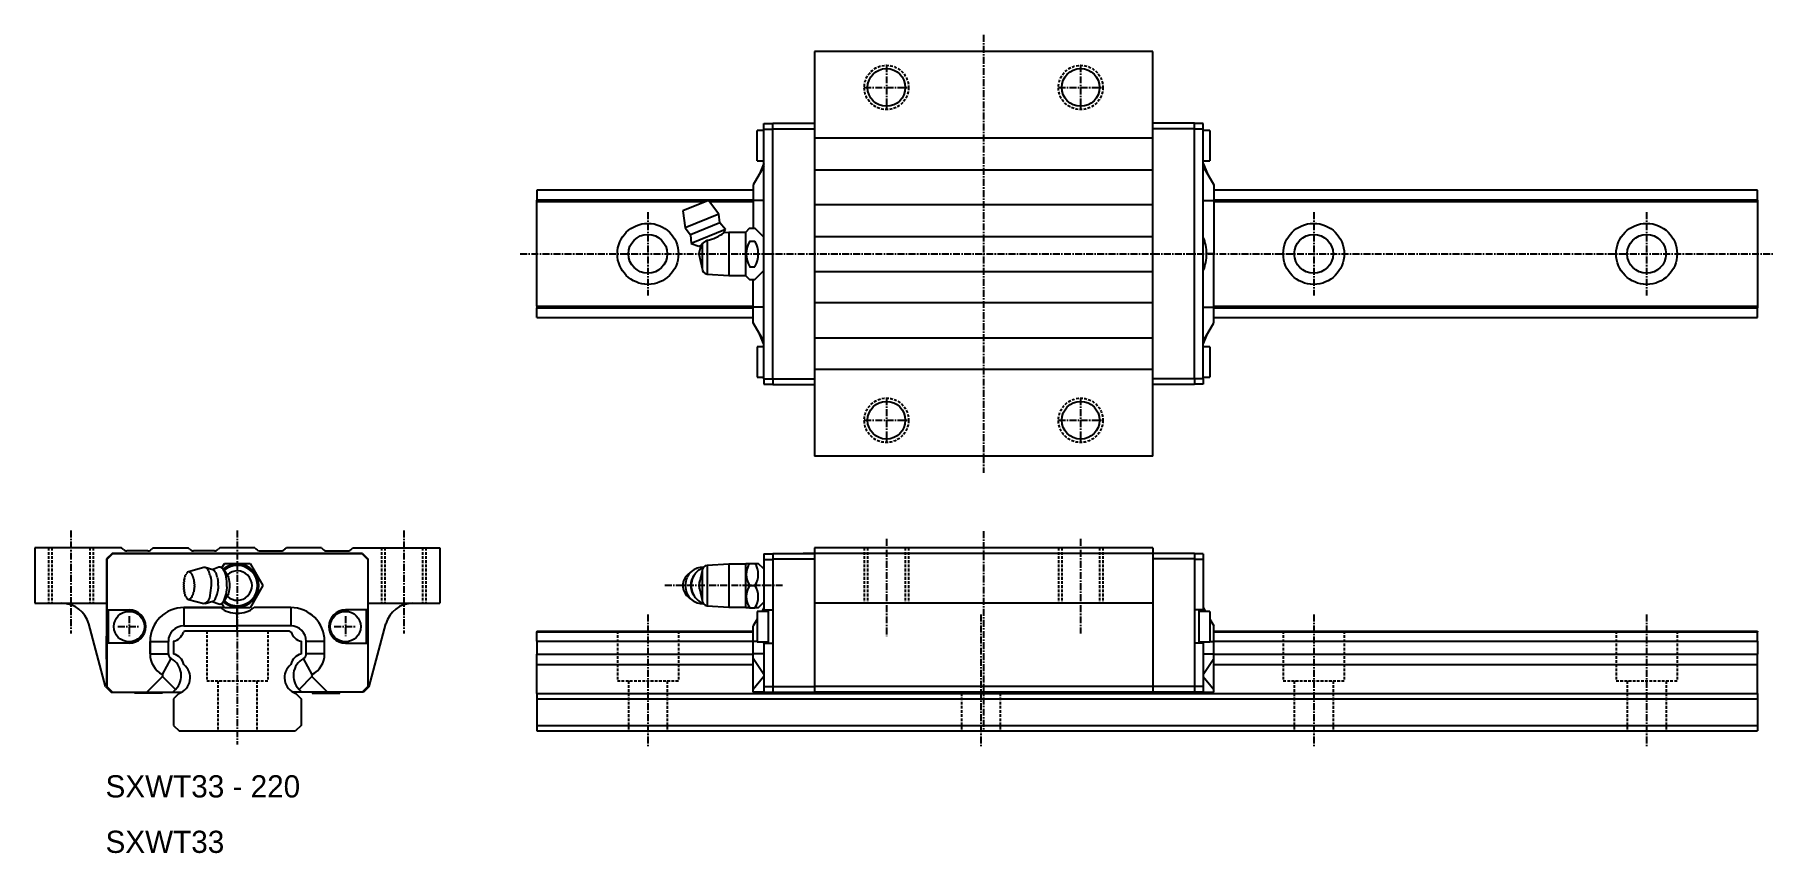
# Model space of a CAD drawing. Extents: x -3 to 311, y 10 to 158.
import ezdxf

# ---------------------------------------------------------------- set-up
doc = ezdxf.new("R2010")
doc.units = 0
doc.linetypes.add('CENTER', pattern=[2, 1.25, -0.25, 0.25, -0.25])
doc.linetypes.add('DASHED', pattern=[0.75, 0.5, -0.25])
doc.layers.get('0').update_dxf_attribs({"linetype": 'CONTINUOUS'})
doc.layers.add('CENTER', color=1, linetype='CENTER')

msp = doc.modelspace()

# ---------------------------------------------------------------- linework, layer by layer
at = {"color": 7, "linetype": 'CONTINUOUS'}
for p, q in [((198.75, 154.5), (137.75, 154.5)), ((137.75, 154.5), (137.75, 81.5)), ((198.75, 81.5), (198.75, 154.5)), ((128.65, 140.5), (128.65, 141.5)), ((128.65, 141.5), (130.25, 141.5)), ((130.25, 141.55), (137.75, 141.55)), ((130.25, 140.55), (130.25, 141.55)), ((206.25, 141.55), (198.75, 141.55)), ((206.25, 140.55), (206.25, 141.55)), ((207.85, 141.5), (206.25, 141.5)), ((207.85, 140.5), (207.85, 141.5)), ((127.45, 134.75), (127.45, 140.25)), ((127.45, 134.75), (127.45, 140.25)), ((128.65, 140.25), (127.45, 140.25)), ((128.65, 140.25), (127.45, 140.25)), ((128.65, 95.5), (128.65, 140.5)), ((128.65, 140.5), (130.25, 140.5)), ((130.25, 95.45), (130.25, 140.55)), ((130.25, 140.55), (137.75, 140.55)), ((198.75, 138.85), (137.75, 138.85)), ((206.25, 140.55), (198.75, 140.55)), ((206.25, 95.45), (206.25, 140.55)), ((207.85, 140.5), (206.25, 140.5)), ((207.85, 95.5), (207.85, 140.5)), ((209.05, 140.25), (207.85, 140.25)), ((209.05, 140.25), (209.05, 134.75)), ((128.65, 133.73), (126.75, 130.43)), ((128.65, 133.73), (126.75, 130.43)), ((127.45, 134.75), (128.65, 134.75)), ((127.45, 134.75), (128.65, 134.75)), ((128.65, 134.28), (127.88, 132.4)), ((128.65, 134.28), (127.88, 132.4)), ((137.75, 133.15), (198.75, 133.15)), ((207.85, 134.75), (209.05, 134.75)), ((207.85, 134.28), (208.62, 132.4)), ((207.85, 133.73), (209.75, 130.43)), ((126.75, 129.5), (87.75, 129.5)), ((87.75, 129.5), (87.75, 127.7)), ((126.75, 130.43), (126.75, 127.63)), ((126.75, 130.43), (126.75, 127.63)), ((209.75, 130.43), (209.75, 127.63)), ((307.75, 129.5), (209.75, 129.5)), ((307.75, 127.7), (307.75, 129.5)), ((126.75, 127.7), (87.75, 127.7)), ((87.75, 127.4), (87.75, 127.7)), ((87.75, 108.6), (87.75, 127.4)), ((118.08, 127.4), (87.75, 127.4)), ((118.66, 127.64), (114.04, 125.73)), ((114.04, 125.73), (114.49, 122.67)), ((120.51, 125.16), (118.66, 127.64)), ((126.75, 127.4), (118.84, 127.4)), ((126.75, 127.63), (126.75, 122.62)), ((126.75, 127.63), (126.75, 122.62)), ((128.65, 127.63), (126.75, 127.63)), ((128.65, 127.63), (126.75, 127.63)), ((198.75, 126.85), (137.75, 126.85)), ((207.85, 127.63), (209.75, 127.63)), ((307.75, 127.7), (209.75, 127.7)), ((209.75, 127.63), (209.75, 118)), ((307.75, 127.4), (209.75, 127.4)), ((307.75, 127.7), (307.75, 127.4)), ((307.75, 127.4), (307.75, 108.6)), ((120.51, 125.16), (114.49, 122.67)), ((114.49, 122.67), (115.46, 121.44)), ((120.69, 123.61), (115.46, 121.44)), ((121.73, 122.42), (115.56, 119.86)), ((120.69, 123.61), (120.51, 125.16)), ((121.73, 122.42), (120.69, 123.61)), ((121.46, 121.82), (121.73, 122.42)), ((126.09, 122.62), (125.35, 121.87)), ((126.09, 122.62), (127.03, 122.62)), ((128.65, 121), (127.03, 122.62)), ((115.46, 121.44), (115.56, 119.86)), ((115.56, 119.86), (116.95, 119.36)), ((116.95, 119.36), (117.43, 119.55)), ((117.29, 119.5), (116.95, 118)), ((117.43, 119.55), (117.55, 119.81)), ((117.55, 119.81), (118.43, 120.45)), ((117.55, 119.81), (117.55, 115.35)), ((118.43, 120.45), (118.43, 114.36)), ((122.35, 121.87), (121.46, 121.82)), ((121.46, 121.82), (121.46, 121.82)), ((121.46, 121.82), (121.46, 121.82)), ((125.35, 121.87), (122.35, 121.87)), ((122.35, 121.87), (122.35, 114.12)), ((125.35, 121.87), (125.35, 114.12)), ((126.09, 120.31), (127.03, 120.31)), ((137.75, 121.15), (198.75, 121.15)), ((116.95, 118), (117.55, 115.35)), ((209.75, 118), (208.44, 118)), ((209.75, 108.37), (209.75, 118)), ((118.43, 114.36), (122.35, 114.12)), ((122.35, 114.12), (125.35, 114.12)), ((125.35, 114.12), (126.09, 113.38)), ((126.09, 115.69), (127.03, 115.69)), ((126.09, 113.38), (127.03, 113.38)), ((126.75, 108.37), (126.75, 113.38)), ((127.03, 113.38), (128.65, 115)), ((137.75, 114.85), (198.75, 114.85)), ((87.75, 108.6), (126.75, 108.6)), ((87.75, 108.6), (87.75, 108.3)), ((87.75, 108.3), (126.75, 108.3)), ((87.75, 106.5), (87.75, 108.3)), ((128.65, 108.37), (126.75, 108.37)), ((126.75, 105.57), (126.75, 108.37)), ((198.75, 109.15), (137.75, 109.15)), ((207.85, 108.37), (209.75, 108.37)), ((209.75, 108.6), (307.75, 108.6)), ((209.75, 105.57), (209.75, 108.37)), ((209.75, 108.3), (307.75, 108.3)), ((307.75, 108.6), (307.75, 108.3)), ((307.75, 106.5), (307.75, 108.3)), ((87.75, 106.5), (126.75, 106.5)), ((128.65, 102.27), (126.75, 105.57)), ((128.65, 101.72), (127.88, 103.6)), ((207.85, 102.27), (209.75, 105.57)), ((207.85, 101.72), (208.62, 103.6)), ((209.75, 106.5), (307.75, 106.5)), ((127.45, 101.25), (127.45, 95.75)), ((128.65, 101.25), (127.45, 101.25)), ((137.75, 102.85), (198.75, 102.85)), ((209.05, 101.25), (207.85, 101.25)), ((209.05, 101.25), (209.05, 95.75)), ((127.45, 95.75), (128.65, 95.75)), ((128.65, 95.5), (128.65, 94.5)), ((128.65, 95.5), (130.25, 95.5)), ((128.65, 94.5), (130.25, 94.5)), ((130.25, 95.45), (137.75, 95.45)), ((130.25, 95.45), (130.25, 94.45)), ((130.25, 94.45), (137.75, 94.45)), ((198.75, 97.15), (137.75, 97.15)), ((206.25, 95.45), (198.75, 95.45)), ((206.25, 94.45), (198.75, 94.45)), ((207.85, 95.5), (206.25, 95.5)), ((206.25, 95.45), (206.25, 94.45)), ((207.85, 94.5), (206.25, 94.5)), ((207.85, 95.75), (209.05, 95.75)), ((207.85, 95.5), (207.85, 94.5)), ((198.75, 81.5), (137.75, 81.5)), ((12.9, 65), (-2.75, 65)), ((-2.75, 65), (-2.75, 55)), ((11.2, 64), (10.2, 63)), ((10.2, 63), (10.2, 49.05)), ((11.25, 63.9), (10.25, 62.9)), ((10.25, 62.9), (10.25, 53.8)), ((56.3, 64), (11.2, 64)), ((56.25, 63.9), (11.25, 63.9)), ((13.16, 64.74), (12.9, 65)), ((17.64, 64.45), (13.86, 64.45)), ((18.6, 65), (18.34, 64.74)), ((18.6, 65), (24.9, 65)), ((25.16, 64.74), (24.9, 65)), ((29.64, 64.45), (25.86, 64.45)), ((30.6, 65), (30.34, 64.74)), ((36.9, 65), (30.6, 65)), ((36.9, 65), (37.16, 64.74)), ((37.86, 64.45), (41.64, 64.45)), ((42.34, 64.74), (42.6, 65)), ((48.9, 65), (42.6, 65)), ((48.9, 65), (49.16, 64.74)), ((49.86, 64.45), (53.64, 64.45)), ((54.34, 64.74), (54.6, 65)), ((54.6, 65), (70.25, 65)), ((56.25, 63.9), (57.25, 62.9)), ((56.3, 64), (57.3, 63)), ((57.25, 62.9), (57.25, 53.8)), ((57.3, 63), (57.3, 40)), ((70.25, 65), (70.25, 55)), ((128.65, 63.9), (128.65, 62.9)), ((128.65, 63.9), (130.25, 63.9)), ((128.65, 62.9), (128.65, 53.8)), ((128.65, 62.9), (130.25, 62.9)), ((130.25, 64), (137.75, 64)), ((130.25, 64), (130.25, 63)), ((130.25, 63), (137.75, 63)), ((130.25, 63), (130.25, 40)), ((135.75, 64.05), (137.75, 64.05)), ((135.75, 64), (135.75, 64.05)), ((198.75, 65), (137.75, 65)), ((137.75, 65), (137.75, 64)), ((198.75, 64), (137.75, 64)), ((137.75, 64), (137.75, 57)), ((198.75, 65), (198.75, 64)), ((198.75, 64), (198.75, 57)), ((206.25, 64), (198.75, 64)), ((206.25, 63), (198.75, 63)), ((206.25, 64), (206.25, 63)), ((207.85, 63.9), (206.25, 63.9)), ((206.25, 63), (206.25, 40)), ((207.85, 62.9), (206.25, 62.9)), ((207.85, 63.9), (207.85, 62.9)), ((207.85, 62.9), (207.85, 53.8)), ((27.71, 61.44), (24.97, 60.69)), ((29.35, 61.02), (27.98, 61.44)), ((30.43, 61.51), (29.21, 61.06)), ((30.98, 61.4), (31.44, 62.2)), ((31.61, 60.62), (31.19, 61.18)), ((31.44, 62.2), (36.06, 62.2)), ((31.94, 60.13), (31.61, 60.62)), ((32.2, 59.63), (31.94, 60.13)), ((36.06, 62.2), (38.37, 58.2)), ((115.66, 60.78), (114.94, 60.18)), ((117.55, 60.85), (116.95, 58.2)), ((117.55, 60.85), (117.55, 55.55)), ((122.35, 62.07), (118.43, 61.84)), ((118.43, 61.84), (118.43, 54.56)), ((125.35, 62.07), (122.35, 62.07)), ((122.35, 62.07), (122.35, 54.32)), ((125.47, 62.2), (125.35, 62.07)), ((125.35, 62.07), (125.35, 54.32)), ((125.47, 62.2), (126.09, 62.2)), ((126.09, 62.2), (127.03, 62.2)), ((127.03, 62.2), (127.65, 62.2)), ((128.65, 61.2), (127.65, 62.2)), ((31.94, 56.27), (32.2, 56.77)), ((38.37, 58.2), (36.06, 54.2)), ((116.95, 58.2), (117.55, 55.55)), ((126.09, 58.2), (127.03, 58.2)), ((137.75, 57), (137.75, 40)), ((198.75, 57), (198.75, 40)), ((-2.75, 55), (10.2, 55)), ((10.25, 53.8), (14.25, 53.8)), ((10.5, 53.8), (10.5, 47.8)), ((30.71, 54.23), (24.12, 54.23)), ((24.12, 54.23), (30.71, 54.23)), ((24.12, 54.23), (24.12, 50.93)), ((24.12, 54.23), (24.12, 50.93)), ((24.97, 55.71), (27.71, 54.96)), ((27.98, 54.96), (29.35, 55.38)), ((29.21, 55.34), (30.43, 54.89)), ((31.42, 54.23), (30.71, 54.23)), ((31.44, 54.2), (30.98, 55)), ((31.19, 55.22), (31.61, 55.78)), ((36.06, 54.2), (31.44, 54.2)), ((31.61, 55.78), (31.94, 56.27)), ((33.75, 53.22), (33.75, 54.2)), ((43.38, 54.23), (36.79, 54.23)), ((43.38, 54.23), (43.38, 50.93)), ((57.25, 53.8), (53.25, 53.8)), ((57, 53.8), (57, 47.8)), ((57, 53.8), (57, 47.8)), ((57.3, 55), (70.25, 55)), ((118.43, 54.56), (122.35, 54.32)), ((122.35, 54.32), (125.35, 54.32)), ((125.35, 54.32), (125.47, 54.2)), ((126.09, 54.2), (125.47, 54.2)), ((126.09, 54.2), (127.03, 54.2)), ((127.65, 54.2), (127.03, 54.2)), ((127.45, 53.55), (127.45, 48.05)), ((129.45, 53.55), (127.45, 53.55)), ((127.65, 54.2), (128.65, 55.2)), ((128.65, 54.23), (128.26, 53.55)), ((128.65, 53.55), (128.65, 53.8)), ((128.65, 53.8), (130.25, 53.8)), ((129.45, 53.8), (129.45, 47.8)), ((129.45, 53.8), (129.45, 47.8)), ((198.75, 55), (137.75, 55)), ((207.85, 53.8), (206.25, 53.8)), ((207.05, 53.8), (207.05, 47.8)), ((209.05, 53.55), (207.05, 53.55)), ((207.85, 54.23), (208.24, 53.55)), ((207.85, 53.55), (207.85, 53.8)), ((209.05, 53.55), (209.05, 48.05)), ((10, 40), (6.97, 51.29)), ((24.12, 50.93), (33.75, 50.93)), ((24.12, 50.93), (33.75, 50.93)), ((33.75, 53.21), (33.75, 53.22)), ((33.75, 53.2), (33.75, 53.21)), ((33.75, 50.93), (33.75, 53.2)), ((33.75, 50.93), (33.75, 53.2)), ((43.38, 50.93), (33.75, 50.93)), ((33.75, 50), (33.75, 50.93)), ((57.5, 40), (60.53, 51.29)), ((127.45, 52.15), (126.75, 50.93)), ((126.75, 48.13), (126.75, 50.93)), ((209.05, 52.15), (209.75, 50.93)), ((209.75, 48.13), (209.75, 50.93)), ((10.2, 49.05), (10.2, 44.95)), ((10.2, 44.95), (10.2, 49.05)), ((10.2, 49.05), (10.5, 49.05)), ((10.25, 47.8), (10.25, 40)), ((14.25, 47.8), (10.25, 47.8)), ((18.02, 48.13), (21.32, 48.13)), ((18.02, 48.13), (21.32, 48.13)), ((18.02, 48.13), (18.02, 45.9)), ((18.02, 45.9), (18.02, 48.13)), ((21.32, 45.9), (21.32, 48.13)), ((21.32, 45.9), (21.32, 48.13)), ((22.25, 48.15), (22.25, 45.85)), ((24.35, 50), (24.05, 49.83)), ((43.15, 50), (24.35, 50)), ((43.15, 50), (43.45, 49.83)), ((45.25, 48.15), (45.25, 45.85)), ((46.18, 45.9), (46.18, 48.13)), ((49.48, 48.13), (46.18, 48.13)), ((49.48, 45.9), (49.48, 48.13)), ((53.25, 47.8), (57.25, 47.8)), ((57.25, 47.8), (57.25, 40)), ((87.75, 50), (126.75, 50)), ((87.75, 50), (87.75, 49.83)), ((87.75, 49.83), (126.75, 49.83)), ((87.75, 48.15), (87.75, 49.83)), ((87.75, 48.15), (126.75, 48.15)), ((87.75, 48.15), (87.75, 45.85)), ((126.75, 45.9), (126.75, 48.13)), ((127.45, 48.13), (126.75, 48.13)), ((127.45, 48.05), (129.45, 48.05)), ((128.65, 47.8), (128.65, 48.05)), ((128.65, 47.8), (128.65, 40)), ((128.65, 47.8), (130.25, 47.8)), ((207.85, 47.8), (206.25, 47.8)), ((207.05, 48.05), (209.05, 48.05)), ((207.85, 47.8), (207.85, 48.05)), ((207.85, 47.8), (207.85, 40)), ((209.05, 48.13), (209.75, 48.13)), ((209.75, 50), (307.75, 50)), ((209.75, 49.83), (307.75, 49.83)), ((209.75, 48.15), (307.75, 48.15)), ((209.75, 45.9), (209.75, 48.13)), ((307.75, 50), (307.75, 49.83)), ((307.75, 48.15), (307.75, 49.83)), ((307.75, 48.15), (307.75, 45.85)), ((10.2, 44.95), (10.2, 40)), ((10.2, 44.95), (10.25, 44.95)), ((18.02, 45.9), (21.32, 45.9)), ((18.02, 45.9), (21.32, 45.9)), ((20.24, 42.14), (21.84, 45.03)), ((20.24, 42.14), (21.84, 45.03)), ((47.26, 42.14), (45.66, 45.03)), ((49.48, 45.9), (46.18, 45.9)), ((87.75, 45.85), (126.75, 45.85)), ((87.75, 43.96), (87.75, 45.85)), ((87.75, 38.76), (87.75, 43.96)), ((87.75, 43.96), (126.75, 43.96)), ((128.65, 45.9), (126.75, 45.9)), ((126.75, 45.03), (126.75, 45.9)), ((128.65, 42.14), (126.75, 45.03)), ((126.75, 39.49), (126.75, 45.03)), ((207.85, 45.9), (209.75, 45.9)), ((207.85, 42.14), (209.75, 45.03)), ((209.75, 45.03), (209.75, 45.9)), ((209.75, 45.85), (307.75, 45.85)), ((209.75, 39.49), (209.75, 45.03)), ((209.75, 43.96), (307.75, 43.96)), ((307.75, 43.96), (307.75, 45.85)), ((307.75, 38.76), (307.75, 43.96)), ((20.29, 41.82), (17.47, 39)), ((17.47, 39), (20.29, 41.82)), ((20.29, 41.82), (22.62, 39.49)), ((20.29, 41.82), (22.62, 39.49)), ((47.21, 41.82), (44.88, 39.49)), ((50.03, 39), (47.21, 41.82)), ((128.65, 41.82), (126.75, 39.49)), ((207.85, 41.82), (209.75, 39.49)), ((10, 40), (11, 39)), ((10.2, 40), (11.2, 39)), ((10.25, 40), (11.25, 39)), ((11, 39), (11.2, 39)), ((11.2, 39), (11.25, 39)), ((11.25, 39), (17.47, 39)), ((15.25, 38.96), (15.25, 38.8)), ((20.25, 38.8), (15.25, 38.8)), ((17.47, 39), (22.13, 39)), ((17.47, 39), (22.13, 39)), ((20.25, 38.8), (20.25, 39)), ((22.13, 39), (22.62, 39.49)), ((22.13, 39), (22.62, 39.49)), ((22.13, 39), (23.75, 39)), ((22.13, 39), (23.75, 39)), ((23.21, 38.76), (22.25, 37.8)), ((22.25, 37.8), (22.25, 33)), ((45.37, 39), (43.75, 39)), ((44.29, 38.76), (45.25, 37.8)), ((45.37, 39), (44.88, 39.49)), ((45.25, 37.8), (45.25, 33)), ((50.03, 39), (45.37, 39)), ((47.25, 39), (47.25, 38.8)), ((47.25, 38.8), (52.25, 38.8)), ((56.25, 39), (50.03, 39)), ((52.25, 38.8), (52.25, 39)), ((57.25, 40), (56.25, 39)), ((56.3, 39), (56.25, 39)), ((57.3, 40), (56.3, 39)), ((56.5, 39), (56.3, 39)), ((57.5, 40), (56.5, 39)), ((87.75, 38.76), (307.75, 38.76)), ((87.75, 38.76), (87.75, 37.8)), ((87.75, 37.8), (307.75, 37.8)), ((87.75, 37.8), (87.75, 33)), ((126.75, 39), (126.75, 39.49)), ((128.65, 39), (126.75, 39)), ((128.65, 40), (128.65, 39)), ((128.65, 40), (130.25, 40)), ((128.65, 39), (130.25, 39)), ((130.25, 40), (130.25, 39)), ((130.25, 40), (137.75, 40)), ((130.25, 39), (137.75, 39)), ((198.75, 40), (137.75, 40)), ((137.75, 40), (137.75, 39)), ((198.75, 39), (137.75, 39)), ((140.75, 39), (140.75, 38.8)), ((140.75, 38.8), (145.75, 38.8)), ((145.75, 38.8), (145.75, 39)), ((165.75, 39), (165.75, 38.8)), ((165.75, 38.8), (170.75, 38.8)), ((170.75, 38.8), (170.75, 39)), ((190.75, 39), (190.75, 38.8)), ((190.75, 38.8), (195.75, 38.8)), ((195.75, 38.8), (195.75, 39)), ((198.75, 40), (198.75, 39)), ((206.25, 40), (198.75, 40)), ((206.25, 39), (198.75, 39)), ((206.25, 40), (206.25, 39)), ((207.85, 40), (206.25, 40)), ((207.85, 39), (206.25, 39)), ((207.85, 40), (207.85, 39)), ((207.85, 39), (209.75, 39)), ((209.75, 39), (209.75, 39.49)), ((307.75, 38.76), (307.75, 37.8)), ((307.75, 37.8), (307.75, 33)), ((22.25, 33), (23.25, 32)), ((23.25, 32), (44.25, 32)), ((45.25, 33), (44.25, 32)), ((87.75, 33), (307.75, 33)), ((87.75, 33), (87.75, 32)), ((87.75, 32), (307.75, 32)), ((307.75, 33), (307.75, 32))]:
    msp.add_line(p, q, dxfattribs=at)
at = {"color": 3, "linetype": 'DASHED'}
for p, q in [((-0.25, 65), (-0.25, 55)), ((0.35, 65), (0.35, 55)), ((7.15, 65), (7.15, 55)), ((7.75, 65), (7.75, 55)), ((59.75, 65), (59.75, 55)), ((60.35, 65), (60.35, 55)), ((67.15, 65), (67.15, 55)), ((67.75, 65), (67.75, 55)), ((146.75, 65), (146.75, 55)), ((147.35, 65), (147.35, 55)), ((154.15, 65), (154.15, 55)), ((154.75, 65), (154.75, 55)), ((181.75, 65), (181.75, 55)), ((182.35, 65), (182.35, 55)), ((189.15, 65), (189.15, 55)), ((189.75, 65), (189.75, 55)), ((28.25, 50), (28.25, 41)), ((39.25, 50), (39.25, 41)), ((102.25, 50), (102.25, 41)), ((113.25, 50), (113.25, 41)), ((222.25, 50), (222.25, 41)), ((233.25, 50), (233.25, 41)), ((282.25, 50), (282.25, 41)), ((293.25, 50), (293.25, 41)), ((28.25, 41), (39.25, 41)), ((30.25, 41), (30.25, 32)), ((37.25, 41), (37.25, 32)), ((102.25, 41), (113.25, 41)), ((104.25, 41), (104.25, 32)), ((111.25, 41), (111.25, 32)), ((222.25, 41), (233.25, 41)), ((224.25, 41), (224.25, 32)), ((231.25, 41), (231.25, 32)), ((282.25, 41), (293.25, 41)), ((284.25, 41), (284.25, 32)), ((291.25, 41), (291.25, 32)), ((164.25, 38.76), (164.25, 32)), ((171.25, 38.76), (171.25, 32))]:
    msp.add_line(p, q, dxfattribs=at)
at = {"linetype": 'CONTINUOUS'}
for p, q in [((27.98, 61.44), (27.71, 61.44)), ((27.98, 54.96), (27.71, 54.96))]:
    msp.add_line(p, q, dxfattribs=at)
at = {"color": 3, "linetype": 'DASHED'}
for centre in [(150.75, 148), (185.75, 148), (150.75, 88), (185.75, 88)]:
    msp.add_circle(centre, 4, dxfattribs=at)
for centre in [(150.75, 148), (185.75, 148), (150.75, 88), (185.75, 88)]:
    msp.add_circle(centre, 3.4)
at = {"color": 7, "linetype": 'CONTINUOUS'}
for centre, radius in [((107.75, 118), 5.5), ((227.75, 118), 5.5), ((287.75, 118), 5.5), ((107.75, 118), 3.5), ((227.75, 118), 3.5), ((287.75, 118), 3.5), ((14.25, 50.8), 2.75), ((14.25, 50.8), 2.75), ((53.25, 50.8), 2.75)]:
    msp.add_circle(centre, radius, dxfattribs=at)
for centre, radius, start, end in [((117.03, 127.55), 7.24, 281.1312, 307.648), ((130.1, 118), 4.62, 150.0092, 209.9908), ((123.03, 118), 4.62, 330.0001, 29.9999), ((200.73, 118.07), 7.71, 359.4563, 22.6234), ((200.73, 117.93), 7.71, 337.3766, 0.5437), ((118.55, 115.35), 1, 180, 263.2229), ((13.86, 65.45), 1, 225, 270), ((17.64, 65.45), 1, 270, 315), ((25.86, 65.45), 1, 225, 270), ((29.64, 65.45), 1, 270, 315), ((37.86, 65.45), 1, 225, 270), ((41.64, 65.45), 1, 270, 315), ((49.86, 65.45), 1, 225, 270), ((53.64, 65.45), 1, 270, 315), ((18.69, 60.87), 5.71, 345.9229, 347.9835), ((25.76, 59.37), 1.51, 160.0922, 167.9835), ((2.49, 67.8), 23.24, 340.0922, 340.6158), ((25.52, 59.69), 1.18, 149.9462, 160.6158), ((26.59, 59.08), 2.41, 144.2871, 149.9462), ((25.03, 60.2), 0.49, 97.1639, 144.2871), ((24.92, 60.06), 0.628, 42.7713, 85.8209), ((24.09, 59.29), 1.76, 34.4113, 42.7713), ((24.41, 59.51), 1.37, 24.8028, 34.4113), ((20.09, 57.52), 6.13, 22.7591, 24.8028), ((24.05, 59.18), 1.84, 16.1339, 22.7591), ((-7.61, 50.02), 34.79, 15.7913, 16.1339), ((27.57, 60.44), 1.08, 21.0278, 67.2834), ((8.01, 52.92), 22.03, 18.6519, 21.0278), ((24.9, 58.62), 4.21, 354.2322, 18.6519), ((28.76, 59.75), 1.39, 55.0676, 65.0564), ((29.19, 60.36), 0.646, 25.4744, 55.0676), ((50.21, 70.38), 22.64, 205.4744, 206.7542), ((28.75, 59.56), 1.4, 7.3483, 26.7542), ((55.19, 62.97), 25.26, 187.3483, 189.748), ((30.61, 61.03), 0.511, 60.8171, 110.5992), ((30.38, 60.62), 0.984, 34.9878, 60.8171), ((28.54, 59.33), 3.23, 7.3525, 34.9878), ((33.75, 58.2), 3.88, 229.2393, 130.7607), ((33.75, 58.2), 3.64, 229.0058, 130.9942), ((9.7, 56.9), 22.23, 3.3561, 7.3525), ((33.75, 58.2), 2.65, 226.8285, 133.1715), ((27.09, 58.2), 5.31, 344.3386, 15.6614), ((116.5, 58.31), 2.43, 129.9202, 156.3696), ((117.94, 58.21), 3.45, 155.8923, 180.1998), ((117.79, 58.28), 3.29, 130.7852, 155.8923), ((118.59, 58.19), 3.14, 141.4466, 179.7942), ((117.51, 58.6), 2.86, 85.1547, 130.7852), ((119.16, 58.18), 3.61, 146.9357, 163.2854), ((118.75, 58.45), 3.11, 109.6894, 146.9357), ((118.55, 60.85), 1, 96.7771, 180), ((129.02, 60.2), 3.54, 145.6279, 214.3721), ((124.11, 60.2), 3.54, 325.6279, 34.3721), ((25.93, 58.49), 1.81, 173.733, 180.0616), ((20.4, 58.48), 3.71, 356.9724, 0.0616), ((25.93, 58.19), 1.83, 176.9724, 183.2469), ((20.4, 57.88), 3.72, 0.1617, 3.2469), ((25.93, 57.89), 1.81, 180.1617, 186.4986), ((20.28, 59.11), 3.87, 353.733, 356.7047), ((20.26, 57.25), 3.89, 3.5403, 6.4986), ((25.91, 58.78), 1.77, 170.1836, 176.7047), ((25.91, 57.6), 1.77, 183.5403, 190.0814), ((19.91, 59.82), 4.32, 350.1836, 352.8665), ((19.87, 56.52), 4.37, 7.4277, 10.0814), ((25.86, 59.08), 1.68, 165.9229, 172.8665), ((25.86, 57.3), 1.67, 187.4277, 194.4141), ((18.52, 55.42), 5.9, 12.4183, 14.4141), ((25.75, 57.01), 1.5, 192.4183, 200.4132), ((-9.21, 44), 35.8, 20.0721, 20.4132), ((20.57, 58.71), 5.62, 334.4057, 336.6464), ((24.07, 57.2), 1.81, 336.6464, 343.3865), ((-1.73, 64.9), 28.74, 343.3865, 343.8022), ((23.84, 57.47), 2.1, 343.8022, 349.4059), ((23.83, 58.91), 2.12, 10.2366, 15.7913), ((59.97, 50.72), 34.65, 169.0693, 169.4059), ((56.87, 64.88), 31.46, 190.2366, 190.607), ((23.71, 58.67), 2.29, 5.5412, 10.607), ((23.71, 57.72), 2.28, 349.0693, 354.1585), ((42.2, 60.46), 16.29, 185.5412, 186.2483), ((42.56, 55.79), 16.67, 173.4671, 174.1585), ((23.64, 58.43), 2.37, 1.408, 6.2483), ((23.65, 57.96), 2.37, 353.4671, 358.3172), ((39.65, 57.49), 13.64, 177.4766, 178.3172), ((39.58, 58.82), 13.57, 181.408, 182.2531), ((23.62, 58.19), 2.4, 357.4766, 2.2531), ((26.82, 56.69), 2.08, 304.0454, 352.8838), ((-46.21, 65.81), 75.68, 352.8838, 354.2322), ((9.59, 63.85), 21.76, 338.4782, 340.7177), ((27.63, 57.54), 2.66, 340.7177, 1.156), ((35.22, 57.69), 4.94, 174.0912, 181.156), ((28.51, 58.39), 1.81, 354.0912, 9.748), ((25.7, 58.17), 6.23, 331.7244, 345.9353), ((26.78, 57.9), 5.12, 345.9353, 3.3561), ((116.79, 58.19), 2.75, 156.3696, 179.7225), ((116.67, 58.19), 2.63, 179.7225, 204.1854), ((116.58, 58.15), 2.53, 204.1854, 229.5249), ((118.05, 58.21), 3.56, 180.1998, 203.7081), ((117.71, 58.06), 3.19, 203.7081, 230.0021), ((118.44, 58.19), 2.98, 179.7942, 196.5767), ((119.02, 58.22), 3.46, 163.2854, 180.3436), ((119.32, 58.22), 3.76, 180.3436, 196.0273), ((118.67, 58.26), 3.23, 196.5767, 217.9131), ((118.91, 58.1), 3.33, 196.0273, 213.7038), ((119.35, 58.2), 2.4, 154.7068, 179.7781), ((119.41, 58.22), 2.46, 180.3823, 205.1326), ((129.02, 56.2), 3.54, 145.6279, 214.3721), ((124.11, 56.2), 3.54, 325.6279, 34.3721), ((2.14, 50), 5, 15, 90), ((14.25, 50.8), 3, 270, 90), ((24.12, 48.13), 6.1, 90.0008, 179.9992), ((24.12, 48.13), 6.1, 90.0008, 179.9992), ((25.5, 56.68), 1.15, 200.0721, 211.1208), ((26.27, 57.15), 2.06, 211.1208, 217.8884), ((25.03, 56.18), 0.477, 217.8884, 242.119), ((24.98, 56.09), 0.381, 242.119, 267.2598), ((24.93, 56.31), 0.597, 273.2202, 298.7005), ((24.94, 56.3), 0.589, 298.7005, 314.972), ((24.22, 57.01), 1.59, 314.972, 324.4048), ((24.44, 56.86), 1.33, 324.4048, 334.4057), ((29.05, 56.17), 0.842, 290.5673, 338.4782), ((30.63, 55.79), 0.919, 257.7557, 277.7073), ((33.75, 58.2), 5, 232.5609, 270), ((30.72, 55.12), 0.242, 277.7073, 306.3092), ((31.69, 53.79), 1.41, 120.5653, 126.3092), ((30.69, 55.49), 0.561, 300.5653, 331.7244), ((33.75, 58.2), 5, 270, 307.4391), ((43.38, 48.13), 6.1, 0.0008, 89.9992), ((53.25, 50.8), 3, 90, 270), ((65.36, 50), 5, 90, 165), ((146.35, 93.02), 48.38, 229.5249, 230.6346), ((117.56, 57.88), 2.95, 230.0021, 251.8623), ((118.93, 58.12), 3.36, 213.7038, 231.0042), ((117.5, 57.7), 2.76, 251.8623, 275.2328), ((118.65, 57.76), 2.9, 231.0042, 250.9998), ((118.55, 55.55), 1, 180, 263.2229), ((24.12, 48.13), 2.8, 90, 180), ((24.12, 48.13), 2.8, 90, 180), ((43.38, 48.13), 2.8, 0, 90), ((21.67, 50.58), 2.5, 283.5091, 342.3449), ((45.83, 50.58), 2.5, 197.6551, 256.4909), ((22.32, 45.9), 4.3, 180.0008, 241.1143), ((22.32, 45.9), 4.3, 180.0008, 241.1143), ((22.32, 45.9), 1, 180, 241.1151), ((22.32, 45.9), 1, 180, 241.1151), ((20.15, 41.96), 3.5, 315, 61.1151), ((20.15, 41.96), 3.5, 315, 61.1151), ((21.67, 43.42), 2.5, 12.4795, 76.4909), ((22.25, 41.6), 3, 288.5944, 51.7585), ((45.25, 41.6), 3, 128.2415, 251.4056), ((45.83, 43.42), 2.5, 103.5091, 167.5205), ((47.35, 41.96), 3.5, 118.8849, 225), ((45.18, 45.9), 1, 298.8849, 0), ((45.18, 45.9), 4.3, 298.8857, 359.9992), ((20.15, 41.96), 0.2, 315.0002, 61.115), ((47.35, 41.96), 0.2, 118.8848, 225.0001)]:
    msp.add_arc(centre, radius, start, end, dxfattribs=at)
at = {"layer": 'CENTER', "color": 1, "linetype": 'CENTER'}
for p, q in [((168.25, 157.5), (168.25, 78.5)), ((150.75, 152), (150.75, 144)), ((185.75, 152), (185.75, 144)), ((146.75, 148), (154.75, 148)), ((181.75, 148), (189.75, 148)), ((107.75, 125.5), (107.75, 110.5)), ((227.75, 125.5), (227.75, 110.5)), ((287.75, 125.5), (287.75, 110.5)), ((84.75, 118), (310.75, 118)), ((150.75, 92), (150.75, 84)), ((185.75, 92), (185.75, 84)), ((146.75, 88), (154.75, 88)), ((181.75, 88), (189.75, 88)), ((3.75, 68.12), (3.75, 49.56)), ((33.75, 68.12), (33.75, 29.52)), ((63.75, 68.12), (63.75, 49.56)), ((150.75, 66.64), (150.75, 49.06)), ((168.25, 68), (168.25, 32)), ((185.75, 66.64), (185.75, 49.56)), ((132.04, 58.2), (110.74, 58.2)), ((12.21, 50.8), (16.11, 50.8)), ((14.25, 52.69), (14.25, 49.09)), ((51.22, 50.8), (55.12, 50.8)), ((53.25, 52.69), (53.25, 49.09)), ((107.75, 53), (107.75, 29)), ((167.75, 53), (167.75, 29)), ((227.75, 53), (227.75, 29)), ((287.75, 53), (287.75, 29))]:
    msp.add_line(p, q, dxfattribs=at)

# ---------------------------------------------------------------- texts
at = {"color": 7, "linetype": 'CONTINUOUS'}
for s, p in [('SXWT33 - 220', (10, 20)), ('SXWT33', (10, 10))]:
    msp.add_text(s, height=4, dxfattribs=at).set_placement(p)

doc.saveas('drawing.dxf')
